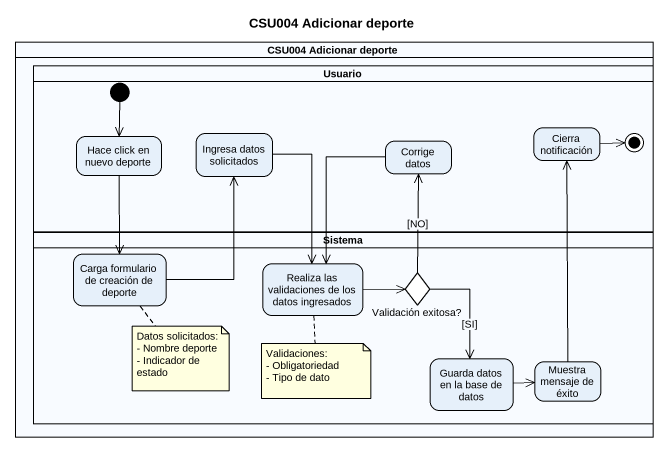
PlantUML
@startuml
title CSU004 Adicionar deporte
hide empty description
state "CSU004 Adicionar deporte" as CSU004_Adicionar_deporte <<partition>> {
  state Usuario <<partition>> {
    state "Hace click en nuevo deporte" as Hace_click_en_nuevo_deporte
    state "Ingresa datos solicitados" as Ingresa_datos_solicitados
    state "Corrige datos" as Corrige_datos
    state "Cierra notificación" as Cierra_notificación
    [*] --> Hace_click_en_nuevo_deporte
    Cierra_notificación -right-> [*]
  }
  state Sistema <<partition>> {
    state "Carga formulario de creación de deporte" as Carga_formulario_de
    state "Realiza las validaciones de los datos ingresados" as Realiza_las_validaciones_de
    state "Validación exitosa?" as Validación_exitosa <<choice>>
    state "Guarda datos en la base de datos" as Guarda_datos_en_la_base_de
    state "Muestra mensaje de éxito" as Muestra_mensaje_de_éxito
  }
}
Hace_click_en_nuevo_deporte --> Carga_formulario_de
Ingresa_datos_solicitados --> Realiza_las_validaciones_de
Corrige_datos --> Realiza_las_validaciones_de
Carga_formulario_de -up-> Ingresa_datos_solicitados
Realiza_las_validaciones_de -right-> Validación_exitosa
Validación_exitosa -up-> Corrige_datos : [NO]
Validación_exitosa --> Guarda_datos_en_la_base_de : [SI]
Guarda_datos_en_la_base_de -right-> Muestra_mensaje_de_éxito
Muestra_mensaje_de_éxito -up-> Cierra_notificación
note bottom of Carga_formulario_de
  Datos solicitados:
  - Nombre deporte
  - Indicador de estado
end note
note bottom of Realiza_las_validaciones_de
  Validaciones:
  - Obligatoriedad
  - Tipo de dato
end note
@enduml
